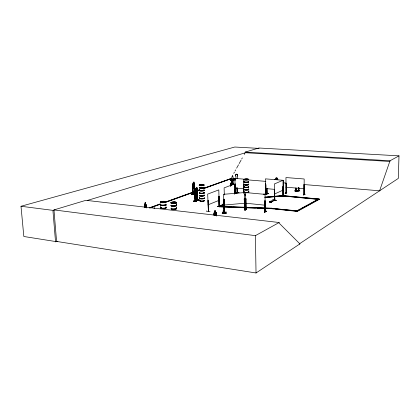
<?xml version="1.0" encoding="UTF-8"?>
<svg xmlns="http://www.w3.org/2000/svg" width="420" height="420" viewBox="0 0 420 420"><rect width="100%" height="100%" fill="white"/><g stroke="black" fill="none" stroke-linecap="round" stroke-linejoin="round"><path stroke-width="0.63" d="M196.917 189.462L196.917 188.927M222.233 213.276L222.227 212.998L226.396 212.898L226.401 213.166L222.233 213.171M318.617 199.259L318.623 198.944L296.588 210.977L296.588 211.318L298.851 210.079M219.182 206.845L219.114 196.25L219.182 206.845L271.604 208.709L297.334 211.391L319.321 199.322L319.321 199.012L282.97 195.631L265.13 197.284M199.08 200.24L195.253 200.172M197.201 194.633L197.159 194.98L197.117 194.135M379.591 190.79L390.017 160.792L399 155.846L398.318 178.4L299.407 243.826L299.911 243.894L256.032 272.979L56.579 241.432M226.401 213.108L222.233 213.208M226.433 212.042L222.29 212.221M237.316 178.432L237.374 176.017A1.108 1.055 -56.2 0 0 237.358 174.484A1.108 1.055 -56.2 0 0 235.825 174.578A1.108 1.055 -56.2 0 0 235.856 176.122L236.056 178.521M223.183 210.956L224.285 211.864L223.209 210.934L222.994 211.166L224.285 212.021L224.222 213.171L224.432 211.874M224.196 212.767L224.254 212.053M223.997 201.422L224.249 213.171L224.385 212.672M197.264 195.731L197.232 196.397L196.943 188.816M196.996 191.751L197.085 192.607L197.053 190.895M197.017 191.494L197.048 190.853L197.111 191.216M197.043 191.72L197.069 191.279L197.033 191.851M197.09 190.853L197.064 191.347M224.259 205.165L224.201 206.33L224.228 204.194M224.201 203.7L224.233 203.411M224.201 206.33L224.254 205.553M224.249 206.325L224.301 205.548M224.154 200.928L224.149 201.212M224.107 199.154L224.112 199.726M224.107 200.981L224.159 200.235L224.228 204.167M199.159 199.332L195.353 199.311L199.154 199.364M197.222 199.936C197.164 198.35 197.353 200.771 196.854 200.272M197.169 199.185L197.347 199.542L196.901 187.415L196.901 188.039M197.059 199.862L197.274 200.287L197.363 199.474M197.069 194.014C196.985 190.113 196.922 196.628 197.096 193.363M196.838 189.578L197.253 200.282M196.985 188.843L196.922 188.475L196.896 189.105L196.859 187.415M194.528 187.824L193.011 188.354L194.544 187.792L194.738 186.585M196.954 193.168L196.733 194.471L195.148 195.053L194.917 193.888M276.276 200.319L272.785 199.967M267.01 194.534L263.755 194.024M237.132 193.363L234.565 193.127M222.868 204.052L223.928 204.372M206.488 210.94L206.388 211.186L210.037 211.523M196.591 201.553L193.431 200.996L196.681 201.332M191.384 194.192L194.471 194.497M194.486 194.523L191.289 194.25L194.381 194.544M194.471 194.35L191.378 194.04M193.337 201.227L196.702 201.532L193.436 201.143M294.882 190.743L296.699 191.594L294.73 190.932M294.861 190.911L296.656 191.572M144.963 207.533L144.779 204.136L144.958 203.753L145.257 203.926M246.656 209.191L244.561 210.058L246.624 208.987M244.75 209.858L246.65 208.971M246.624 209.15L244.577 210.032M264.789 194.586L266.432 193.841L264.794 194.717M194.817 193.725L192.88 194.36L192.554 184.805L192.843 184.753L192.995 194.376L192.649 184.097L192.875 183.608L194.35 183.094L194.602 183.456M192.685 184.102L192.875 183.608M286.771 192.454L285.122 193.321M285.269 193.305L286.776 192.586L285.106 193.342M247.821 179.781C247.832 179.508 247.7 179.608 247.858 179.676M247.585 179.655L247.742 179.555M233.762 173.329L234.397 172.184M235.032 171.04L235.667 169.89M236.623 168.173L238.529 164.734M239.164 163.59L241.07 160.151M241.71 159.007L242.345 157.862M244.251 154.423L244.886 153.279M224.039 199.4L224.107 199.096L224.469 212.258M214.111 215.234L214.279 212.016L216.258 212.672M214.027 212.457L214.331 212.058M230.47 186.086L230.391 183.545L230.738 183.083L233.189 182.763L233.572 183.131L233.567 184.406M230.444 183.561L230.738 183.083M267.067 194.507L263.75 194.192M231.998 180.275L231.635 180.248M274.927 179.676L275.966 179.146L275.935 177.98L276.995 177.875L276.974 179.072L277.494 179.398M274.948 179.681L275.273 179.261M202.976 185.43L203.401 185.341L202.813 185.435M273.866 208.735L271.604 208.709L271.745 208.194L218.71 206.273L218.72 206.598L219.424 206.656L219.429 206.262M271.604 208.709L271.745 208.194M231.683 179.786C236.943 182.926 227.057 179.681 231.835 179.97M230.554 180.038L232.386 181.094M233.263 181.02L231.63 179.954M235.095 180.217L233.693 179.246L234.869 178.92M235.163 179.844L234.003 179.225L234.948 179.87M233.126 181.036L233.016 180.448L232.034 180.826M174.935 203.002L175.471 202.844M175.607 203.002L174.93 203.023L175.655 203.028M175.429 202.923L175.198 202.939M171.811 202.577L171.554 202.687L171.953 202.608M171.985 202.619L171.896 202.482M164.918 202.372L165.207 202.33M164.414 202.283L165.102 202.267L164.692 202.13M164.393 202.351L164.955 202.225M161.28 201.989L161.516 201.884M161.228 201.92L161.537 201.931M283.164 186.281L283.08 196.151L283.001 180.29L274.334 183.976L274.481 200.172L274.801 200.109L274.664 190.06L274.397 190.113L274.664 190.06M274.481 200.151L274.785 200.099L274.544 190.05M219.382 206.346L219.177 206.525L271.598 208.378L297.334 211.055L319.321 199.012M264.632 194.754L267.109 193.652L267.01 188.528M265.661 193.961L265.498 193.935M275.483 179.624L276.003 179.183L275.993 178.022M214.851 212.242L214.814 210.746L214.567 215.25M283.258 196.088L283.258 186.249L283.306 196.072M237.347 192.691L235.615 193.389L235.484 187.661M283.253 195.731L283.374 196.04M208.541 211.255L208.078 200.555L208.357 211.334L208.556 210.961M266.752 188.58L266.915 193.725L266.894 188.517M266.784 193.358L267.104 193.305L266.8 193.715M265.366 194.345L265.519 184.648L265.256 184.7M196.046 188.48L196.093 189.714L196.586 189.515L196.781 189.887L197.174 200.597L195.132 201.369L194.775 190.591L194.975 190.071L194.796 190.601L195.022 190.113L196.576 189.556M194.418 184.217L195.006 201.353L197.069 200.566L196.691 190.612M195.374 201.285L194.975 191.279L194.675 191.336L194.975 191.279M195.195 200.912L195.232 200.907M194.938 193.678L193.016 194.371L192.843 184.753M244.482 209.37C244.13 209.927 245.369 209.039 244.503 209.706M223.818 211.585C223.781 210.42 224.401 212.184 224.212 211.202M259.103 148.391L234.785 147.021L21 206.267L23.83 236.497L56.6 241.689L53.97 209.911L255.407 235.646L279.169 222.516L279.174 223.172L299.911 243.894L299.402 243.831M301.675 208.535L307.325 205.443M310.149 203.894L313.535 202.041M314.664 201.422L318.056 199.568M244.608 179.461L244.477 179.324M196.76 192.481L196.844 200.655L197.038 200.214M196.833 200.645L196.644 194.413M303.518 195.017L304.978 194.098M303.707 195.027L305.146 194.287M303.828 194.376L304.122 194.308M303.886 194.287L303.828 194.628L303.954 194.25M232.181 181.104L231.945 180.527L231.956 180.905L233.095 180.868L232.937 180.458M233.919 179.24L235.1 179.083M264.626 212.216L264.442 211.995L266.259 211.082L264.416 211.974C265.083 212.94 266.5 210.646 266.427 211.276M265.256 211.36L264.878 211.323L265.293 211.365M264.947 211.334L264.884 211.717M264.422 212.2L266.264 211.228M271.598 208.378L296.914 210.803L296.914 211.139L287.312 210.137M284.986 196.156L281.494 195.851L284.907 196.014M284.608 195.72C279.494 198.014 287.779 193.872 282.87 196.46M282.886 196.266L284.445 195.526L282.917 196.439M281.573 195.862L284.918 196.03M274.596 199.82L274.78 199.836M283.531 195.746L283.148 195.783M286.309 192.696C286.666 193.379 286.193 192.386 286.083 192.67M304.169 184.926L304.122 194.659L304.169 178.983L285.957 177.555L286.057 193.016L286.361 193.042L286.351 183.419L285.994 183.414L286.351 183.419M285.269 193.174L286.797 192.439M270.522 201.994L271.299 202.157L269.32 202.031L270.396 201.726L269.32 202.031M271.735 201.737L270.774 201.978L271.735 201.947M270.422 201.296L272.391 201.422L272.265 201.695L270.422 201.296L271.498 201.416L270.989 201.238L271.115 200.97L272.969 201.149L271.877 201.453L272.969 201.149M265.135 197.589L282.97 195.935L319.321 199.322M203.375 185.388L202.944 185.246M270.401 201.936L269.887 201.553L271.871 201.884M269.892 201.763L270.653 201.925M270.422 201.511L270.559 201.233M270.989 201.238L272.969 201.359M203.333 185.283L203.133 185.399M246.146 209.659L245.679 209.654L246.146 209.654L245.9 199.028L245.569 198.996L245.8 209.612M264.779 200.928L265.178 200.933L265.298 211.759L264.925 211.717L264.779 200.928L265.178 200.933M164.892 202.12L165.16 202.22M246.136 209.27L245.789 209.228M199.763 185.131L199.988 184.968M199.81 185.068L200.099 185.073L199.726 185.068M161.39 201.789L161.165 201.863M274.433 194.066L283.075 190.124M268.711 193.751L265.387 193.305M264.647 194.728L265.724 194.245M265.876 194.103L266.931 193.641M283.516 186.296L283.673 196.072L283.469 180.316L265.43 178.857L265.603 194.423M265.865 184.758L265.508 184.758L265.865 184.758L265.97 194.413M265.482 194.024L266.795 193.468M266.91 193.478L265.703 194.04M282.965 196.14L282.907 186.333L283.568 186.275M265.382 193.489L268.774 193.73M245.9 199.028L246.026 209.69M208.42 211.234L207.679 194.108L218.815 189.893L219.209 206.729M219.382 206.425L217.754 206.393M208.388 210.845L208.331 211.334M218.72 206.598L223.503 204.603M219.98 206.419L223.508 204.923M218.71 206.273L223.424 204.283M238.975 192.764L235.678 192.334L238.97 192.764M237.027 192.502L235.478 193.037L235.788 193.069M237.179 192.334L237.211 192.749M236.938 187.672L237.206 192.68L235.505 193.379L235.447 183.766M208.021 204.834L219.109 200.324M208.199 200.571L208.01 200.645M219.088 206.719L218.815 196.313L219.114 196.25M234.413 194.03L234.491 190.113M234.68 193.331L234.607 190.124L234.528 194.04M243.7 193.042L243.6 184.963L243.763 193.016M198.859 200.692L195.521 200.345L198.739 200.534M196.948 200.408L195.353 201.023M235.253 184.233L235.468 193.463M195.62 200.351L198.755 200.545M193.037 193.951L193.022 193.951M194.785 193.316L194.938 193.331M194.733 193.494L193.205 194.05M195.221 193.499L193.478 193.457M56.716 241.453L55.545 241.878L52.962 210.882M56.6 241.689L57.834 241.243M149.683 208.105L160.781 204.104M165.711 202.325L192.838 192.533M197.153 190.979L199.001 190.312M204.55 188.307L231.677 178.521M150.145 207.553L160.01 204.005M165.553 202.004L193.914 191.798M196.996 190.691L199.458 189.803M203.774 188.249L231.21 178.511L204.099 188.281M149.877 207.816L160.356 204.041M165.9 202.046L194.859 191.609M196.707 190.942L199.789 189.835M194.985 190.108L195.473 189.908L195.426 188.674M195.416 188.706L196.103 188.438L196.124 189.719L196.481 190.008L196.56 192.308L196.261 193.415L195.631 193.646L195.253 192.78L195.436 189.908M193.263 182.306L193.919 182.059L194.282 183.566L194.36 185.761L194.072 186.811L193.468 187.021L193.111 186.191L193.274 182.28L193.284 183.456M295.759 191.247L298.977 190.895M298.625 190.554L298.919 190.523M298.568 190.906L298.657 187.772M298.568 190.664L295.759 190.906L296.116 190.901M237.206 192.402L237.332 192.701L237.216 188.255M235.604 192.969L235.804 193.321L235.657 188.234M274.638 200.177L274.517 190.124M87.155 200.503L245.511 152.722M390.002 161.469L245.207 152.707L245.191 152.098L258.872 147.998L399 155.846M53.97 209.911L85.864 200.324L279.169 222.516M195.169 201.28L194.623 183.435M164.771 202.414L165.128 202.309M237.179 192.754L237.048 187.682M231.971 180.227L231.641 180.227M194.77 193.384L194.639 193.73L194.402 186.743M224.39 213.161L224.117 200.944M232.417 175.576L232.087 176.752A0.74 0.704 -55 0 0 231.966 177.907L232.181 180.7L231.945 180.527M213.985 215.261L214.053 213.308L214.342 215.313M213.927 213.334L214.284 213.381M216.552 213.229L216.227 212.636L216.626 215.791M216.321 214.037L216.379 215.975M214.82 212.189L214.279 212.016M215.696 212.447L216.269 212.63M215.612 211.019L216.184 215.775M296.168 191.242L296.131 188.071L296.063 191.216M283.101 195.793L283.369 195.683M154.702 208.194L153.993 207.942L154.723 208.226M265.655 194.392L265.561 184.737M224.133 211.171L223.734 211.208M223.781 211.596L224.185 211.559L224.012 206.656M244.613 199.059L244.256 199.091L244.561 209.748M244.834 209.722L244.482 192.565L223.319 194.323L223.876 211.633L223.787 211.244M230.375 186.16L230.328 184.244L230.68 184.228L230.711 185.504M144.827 207.548L144.69 204.986L145.058 206.966M144.958 205.044L144.69 204.986M145.95 205.716C146.438 205.538 145.614 206.966 146.055 207.648M146.265 206.215L144.9 205.401M231.457 182.994L231.41 181.802L232.481 181.671L233.037 184.322M232.449 181.718L231.441 181.839L231.494 183.026L230.974 183.488L231.026 185.692M144.958 203.753L146.024 204.414M144.779 204.136L144.984 207.155M145.231 203.984L145.142 202.582L145.63 202.876L145.656 204.236L146.197 204.944L146.359 207.979L146.029 204.372M145.142 202.582L145.199 206.803M145.598 202.844L145.714 204.194M298.715 190.585L298.867 190.523M298.631 190.685L296.111 190.964M295.785 188.081L295.874 191.279L298.945 190.895L298.94 187.735M246.094 209.265L245.984 209.69M277.006 179.03L278.03 179.314M275.252 179.256L277.667 178.994M276.003 179.566L276.974 179.456M283.616 195.741L283.621 196.098M286.109 192.99L286.445 193.016M203.201 185.393L203.264 185.351M244.451 179.434L244.624 179.429M244.283 209.249L245.548 210.116L244.303 209.044M244.472 209.716L244.902 209.328M245.532 210.11L244.277 209.029M223.535 200.902L223.892 200.87L224.012 205.391M223.608 205.091L244.697 203.238M244.136 198.917L246.078 198.749M264.894 197.132L282.408 195.631L318.339 199.096L318.339 199.411L282.413 195.935L264.899 197.442M244.351 199.07L245.648 198.959M244.141 199.227L246.089 199.059M244.356 199.379L245.653 199.269M235.253 179.193L233.814 178.999M235.253 179.303L234.192 179.267L234.423 179.54M231.835 179.897L230.769 180.049L232.087 180.149M232.087 180.075L230.869 180.043M232.37 180.28L231.016 180.154M232.376 180.359C229.614 180.91 233.405 179.34 232.806 180.889M232.097 180.637L232.895 180.647L232.969 177.828A0.74 0.704 -55 0 0 232.806 176.699L232.664 175.66M298.841 190.874L298.877 187.714M171.728 202.561L171.691 202.708M247.7 179.65L248.031 179.713M269.32 201.821L271.871 201.673M197.038 189.798L196.975 190.145M197.059 191.457L197.138 193.394M197.027 191.977L197.216 194.303L197.164 193.258M196.943 188.638L196.87 188.895M224.18 200.597L224.112 200.235M224.075 200.734L224.306 205.233M164.782 202.34L164.566 202.214M221.351 206.74L231.168 207.086M233.137 207.155L242.954 207.501M246.225 207.617L255.386 207.942M257.35 208.01L267.167 208.362M269.131 208.43L271.75 208.525M265.199 211.365L265.262 211.759M245.191 152.098L390.017 160.792M265.046 211.68L265.361 211.717M304.222 184.9L303.86 184.9L303.891 194.639M233.173 178.673L235.132 178.836M248.204 179.917L265.855 181.377M283.505 182.837L286.12 183.057M303.765 184.517L379.985 190.822M286.02 187.189L304.175 188.753M265.403 187.173L265.587 188.286M193.919 182.059L193.909 183.283M265.555 188.559L274.549 189.352M282.256 190.034L283.542 190.15M303.865 194.628L304.238 194.623M235.132 188.013L243.763 188.79M234.323 190.181L234.607 190.124M265.366 194.014L266.017 194.072M192.764 187.257L193.042 188.359M234.491 193.316L236.497 193.436M224.459 194.077L224.406 194.161M272.711 200.025L276.292 200.345L272.795 200.009M193.394 193.468L195.326 193.636L193.368 193.505M195.148 195.053L194.953 193.893M245.59 203.207L265.172 205.207M275.147 208.871L286.031 210.005M217.67 206.409L219.482 206.582M217.644 206.446L219.429 206.635M21 206.267L54.017 210.504M286.062 193.016L286.046 183.393M264.904 211.727L264.841 200.897M245.742 209.664L245.375 192.533L265.031 194.366L265.214 211.754M214.778 210.756L215.654 211.013M233.473 183.829L233.247 183.887M230.391 183.545L230.507 186.081M270.989 201.028L271.498 201.206M271.871 201.243L272.391 201.422M271.877 201.453L272.396 201.632M270.774 201.768L271.294 201.947M269.887 201.553L270.396 201.726M270.774 201.978L271.299 202.157M299.885 191.021L298.084 190.523M154.613 208.415L154.187 208.262L154.214 208.73M267.094 193.646L267.089 193.3M145.567 203.059L145.288 202.897L145.588 203.506M237.374 176.017L237.389 176.027A1.108 1.055 -56.2 0 0 237.337 174.473A1.108 1.055 -56.2 0 0 235.841 174.594A1.108 1.055 -56.2 0 0 235.877 176.132L235.877 176.132M233.814 179.109L235.195 180.138M233.158 182.8L233.536 183.152M196.549 189.509L196.817 189.887M145.703 204.225L146.087 207.333M196.943 188.69L196.975 188.969M224.144 200.487L224.17 200.776M146.092 205.695L146.181 207.722M160.645 206.346L160.703 207.632M165.974 204.918L166.036 206.204M224.191 203.858L224.228 204.766L224.233 203.259M176.358 202.629A2.735 0.604 -2.6 0 1 172.106 203.27A2.735 0.604 -2.6 0 1 172.436 202.209A2.735 0.604 -2.6 0 1 176.358 202.629L176.458 205.128M176.536 206.945L176.584 208.236M195.017 200.97L195.017 201.359M199.616 196.88L199.652 198.03M216.51 213.234L216.589 215.801M216.426 214.137L216.463 215.428M215.765 215.639L215.686 212.961L214.904 212.714L214.982 215.381M215.586 211.06L215.628 212.494M214.153 213.407L214.216 215.334M224.306 194.964L224.117 187.882L234.344 184.013L234.565 193.41M197.195 194.544L197.117 191.368L197.159 192.943M233.016 180.448L233.027 180.826M232.523 184.942L232.486 183.293L231.499 183.419L231.556 185.624M232.218 180.175L231.152 180.248M232.181 180.632L232.186 180.936M197.153 193.042L197.174 194.733M235.106 184.222L235.405 193.489M235.258 193.478L234.911 178.395L243.569 179.109L243.852 193.053M234.853 179.849L234.623 179.686M248.797 190.701L248.813 191.803M255.407 235.646L256.032 272.979M265.808 184.784L265.881 194.455M271.945 208.204L271.945 208.535M276.943 177.912L276.953 179.067M282.66 195.773L282.665 196.082M282.408 195.631L282.413 195.935M298.594 187.745L298.631 190.932M297.334 211.055L297.334 211.391M295.848 188.108L295.858 191.273M224.123 200.771L224.123 201.369M166.121 208.005A2.709 0.619 -2.8 0 1 162.493 208.703A2.709 0.619 -2.8 0 1 161.212 207.827M165.517 207.396A2.746 0.625 -2.8 0 1 165.349 208.252A2.746 0.625 -2.8 0 1 161.642 208.462A2.746 0.625 -2.8 0 1 161.175 207.643M165.758 204.435A2.751 0.614 -2.8 0 1 163.38 205.422A2.751 0.614 -2.8 0 1 160.692 204.719M165.853 207.186A2.709 0.614 -2.8 0 1 164.95 207.995A2.709 0.614 -2.8 0 1 161.474 208.089A2.709 0.614 -2.8 0 1 161.191 207.307M165.732 204.619A2.714 0.609 -2.8 0 1 163.742 205.569A2.714 0.609 -2.8 0 1 160.577 205.06M165.506 207.239A2.751 0.625 -2.8 0 1 165.344 208.094A2.751 0.625 -2.8 0 1 161.632 208.304A2.751 0.625 -2.8 0 1 161.165 207.485M165.753 204.278A2.751 0.614 -2.8 0 1 163.375 205.259A2.751 0.614 -2.8 0 1 160.687 204.556M165.711 204.099A2.714 0.604 -2.8 0 1 163.364 205.07A2.714 0.604 -2.8 0 1 160.713 204.377M176.61 208.761A2.725 0.63 -2.6 0 1 173.003 209.465A2.725 0.63 -2.6 0 1 171.654 208.577M176.342 208.451A2.725 0.63 -2.6 0 1 176.568 208.598M176.369 208.268A2.761 0.635 -2.6 0 1 175.508 209.097A2.761 0.635 -2.6 0 1 171.964 209.191A2.761 0.635 -2.6 0 1 171.617 208.394M176.237 205.165A2.761 0.625 -2.6 0 1 173.911 206.162A2.761 0.625 -2.6 0 1 171.155 205.448M176.321 207.931A2.725 0.625 -2.6 0 1 175.471 208.751A2.725 0.625 -2.6 0 1 171.974 208.845A2.725 0.625 -2.6 0 1 171.633 208.058M176.211 205.349A2.725 0.614 -2.6 0 1 173.917 206.335A2.725 0.614 -2.6 0 1 171.197 205.632M176.363 208.105A2.761 0.635 -2.6 0 1 175.497 208.94A2.761 0.635 -2.6 0 1 171.959 209.034A2.761 0.635 -2.6 0 1 171.612 208.231M176.232 205.002A2.761 0.625 -2.6 0 1 173.906 206A2.761 0.625 -2.6 0 1 171.145 205.291M176.19 204.829A2.725 0.614 -2.6 0 1 173.896 205.81A2.725 0.614 -2.6 0 1 171.176 205.112M203.9 190.265A2.399 0.493 -1.9 0 1 203.275 190.911A2.399 0.493 -1.9 0 1 200.188 190.99A2.399 0.493 -1.9 0 1 199.757 190.376M203.926 190.103A2.436 0.499 -1.9 0 1 203.291 190.754A2.436 0.499 -1.9 0 1 200.161 190.832A2.436 0.499 -1.9 0 1 199.721 190.213M203.984 192.575A2.405 0.504 -2 0 1 203.353 193.232A2.405 0.504 -2 0 1 200.267 193.31A2.405 0.504 -2 0 1 199.831 192.685M203.968 192.423A2.394 0.499 -2 0 1 203.343 193.069A2.394 0.499 -2 0 1 200.267 193.153A2.394 0.499 -2 0 1 199.836 192.528M203.978 192.481A2.405 0.504 -2 0 1 203.353 193.132A2.405 0.504 -2 0 1 200.261 193.216A2.405 0.504 -2 0 1 199.831 192.586M203.837 187.341A2.436 0.488 -1.9 0 1 201.931 188.123A2.436 0.488 -1.9 0 1 199.364 187.572M203.889 189.803A2.399 0.493 -1.9 0 1 203.259 190.444A2.399 0.493 -1.9 0 1 200.172 190.523A2.399 0.493 -1.9 0 1 199.742 189.913M203.81 187.504A2.405 0.483 -1.9 0 1 203.18 188.134A2.405 0.483 -1.9 0 1 200.093 188.218A2.405 0.483 -1.9 0 1 199.663 187.614M203.921 189.961A2.436 0.499 -1.9 0 1 203.285 190.612A2.436 0.499 -1.9 0 1 200.156 190.691A2.436 0.499 -1.9 0 1 199.715 190.071M203.831 187.199A2.436 0.488 -1.9 0 1 201.925 187.982A2.436 0.488 -1.9 0 1 199.358 187.43M204.015 187.152A2.405 0.483 -1.9 0 1 201.605 187.824A2.405 0.483 -1.9 0 1 199.385 187.273M204.388 198.23A2.394 0.52 -2 0 1 202.298 198.938A2.394 0.52 -2 0 1 199.668 198.487M204.414 198.067A2.425 0.525 -2 0 1 201.978 198.797A2.425 0.525 -2 0 1 199.731 198.193M204.246 200.408A2.399 0.53 -2 0 1 203.621 201.096A2.399 0.53 -2 0 1 200.54 201.175A2.399 0.53 -2 0 1 200.104 200.519M204.23 200.251A2.389 0.525 -2 0 1 203.611 200.939A2.389 0.525 -2 0 1 200.54 201.017A2.389 0.525 -2 0 1 200.109 200.361M203.984 192.827A2.394 0.499 -2 0 1 202.115 193.625A2.394 0.499 -2 0 1 199.589 193.064M204.241 200.314A2.399 0.53 -2 0 1 203.616 201.002A2.399 0.53 -2 0 1 200.534 201.08A2.399 0.53 -2 0 1 200.099 200.419M203.989 192.68A2.405 0.504 -2 0 1 203.359 193.337A2.405 0.504 -2 0 1 200.272 193.415A2.405 0.504 -2 0 1 199.836 192.791M204.32 195.316A2.431 0.52 -2 0 1 201.884 196.035A2.431 0.52 -2 0 1 199.637 195.442M204.372 197.768A2.394 0.52 -2 0 1 201.968 198.487A2.394 0.52 -2 0 1 199.752 197.888M204.356 195.61A2.394 0.509 -2 0 1 201.579 196.192A2.394 0.509 -2 0 1 199.673 195.599M204.409 197.925A2.425 0.525 -2 0 1 201.973 198.655A2.425 0.525 -2 0 1 199.726 198.051M204.314 195.174A2.431 0.514 -2 0 1 201.878 195.893A2.431 0.514 -2 0 1 199.631 195.3M204.057 194.901A2.399 0.509 -2 0 1 202.188 195.715A2.399 0.509 -2 0 1 199.658 195.143M248.33 184.443A2.31 0.457 -1.1 0 1 246.761 185.167A2.31 0.457 -1.1 0 1 244.125 184.663M248.351 184.285A2.341 0.467 -1.1 0 1 247.942 184.884A2.341 0.467 -1.1 0 1 244.934 184.963A2.341 0.467 -1.1 0 1 244.309 184.385M248.372 186.585A2.31 0.467 -1.1 0 1 246.803 187.325A2.31 0.467 -1.1 0 1 244.167 186.805M248.362 186.522A2.305 0.467 -1.1 0 1 246.797 187.257A2.305 0.467 -1.1 0 1 244.172 186.743M248.372 186.695A2.31 0.467 -1.1 0 1 246.803 187.435A2.31 0.467 -1.1 0 1 244.167 186.916M248.304 181.619A2.341 0.457 -1.1 0 1 247.889 182.207A2.341 0.457 -1.1 0 1 244.876 182.285A2.341 0.457 -1.1 0 1 244.256 181.718M248.32 183.997A2.31 0.457 -1.1 0 1 247.916 184.585A2.31 0.457 -1.1 0 1 244.944 184.663A2.31 0.457 -1.1 0 1 244.33 184.097M248.53 181.876A2.31 0.452 -1.1 0 1 246.104 182.506A2.31 0.452 -1.1 0 1 244.288 181.876M248.351 184.144A2.341 0.462 -1.1 0 1 247.942 184.748A2.341 0.462 -1.1 0 1 244.928 184.826A2.341 0.462 -1.1 0 1 244.303 184.249M248.556 181.582A2.341 0.457 -1.1 0 1 246.094 182.217A2.341 0.457 -1.1 0 1 244.251 181.582M248.525 181.429A2.31 0.446 -1.1 0 1 246.094 182.054A2.31 0.446 -1.1 0 1 244.277 181.429M248.472 192.019A2.305 0.483 -1.1 0 1 246.902 192.785A2.305 0.483 -1.1 0 1 244.277 192.245M248.493 191.861A2.336 0.488 -1.1 0 1 246.908 192.633A2.336 0.488 -1.1 0 1 244.246 192.087M245.49 194.99A2.294 0.488 -1.1 0 1 244.372 194.717M245.49 194.838A2.289 0.488 -1.1 0 1 244.372 194.565M248.372 186.916A2.305 0.467 -1.1 0 1 246.808 187.656A2.305 0.467 -1.1 0 1 244.183 187.136M245.48 194.901A2.305 0.493 -1.1 0 1 244.356 194.633M248.378 186.784A2.31 0.467 -1.1 0 1 246.803 187.525A2.31 0.467 -1.1 0 1 244.172 187.005M248.446 189.205A2.336 0.483 -1.1 0 1 246.855 189.966A2.336 0.483 -1.1 0 1 244.193 189.43M248.462 191.572A2.305 0.483 -1.1 0 1 246.897 192.334A2.305 0.483 -1.1 0 1 244.272 191.798M248.42 189.362A2.305 0.478 -1.1 0 1 246.855 190.118A2.305 0.478 -1.1 0 1 244.225 189.588M248.493 191.725A2.336 0.488 -1.1 0 1 246.902 192.497A2.336 0.488 -1.1 0 1 244.241 191.951M248.441 189.068A2.336 0.483 -1.1 0 1 246.855 189.829A2.336 0.483 -1.1 0 1 244.188 189.294M248.414 188.921A2.305 0.473 -1.1 0 1 246.845 189.667A2.305 0.473 -1.1 0 1 244.22 189.142M265.566 183.488L265.482 194.376L265.566 183.488M196.224 192.428L195.594 192.659L195.51 190.355L196.14 190.129L196.224 192.428M195.993 189.142L195.589 189.289L195.573 188.874L195.977 188.732L195.993 189.142M194.04 185.871L193.436 186.081L193.352 183.881L193.956 183.677L194.04 185.871M193.798 182.343L193.426 182.863L193.798 182.343M232.276 181.939L231.646 182.018L231.651 182.411L232.286 182.333L232.276 181.939M276.791 178.127L276.166 178.196L276.171 178.584L276.796 178.516L276.791 178.127M197.185 195.263L197.19 196.397L197.185 195.248M196.891 189.068L196.859 189.599L196.891 189.068M215.497 211.244L214.993 211.087L215.009 211.565L215.507 211.722L215.497 211.244M145.724 204.677L145.299 204.424L145.43 206.939L145.856 207.191L145.724 204.677M232.459 180.28L232.475 180.915L232.459 180.28M161.574 202.445A2.72 0.593 -2.8 0 0 165.837 201.81A2.72 0.593 -2.8 0 0 161.978 201.395A2.72 0.593 -2.8 0 0 161.574 202.445M161.595 202.697A2.709 0.593 -2.8 0 0 165.842 202.067A2.709 0.593 -2.8 0 0 161.994 201.653A2.709 0.593 -2.8 0 0 161.595 202.697M161.579 202.535A2.72 0.598 -2.8 0 0 165.842 201.899A2.72 0.598 -2.8 0 0 161.984 201.49A2.72 0.598 -2.8 0 0 161.579 202.535M172.106 203.154A2.73 0.604 -2.6 0 0 176.347 202.514A2.73 0.604 -2.6 0 0 172.436 202.099A2.73 0.604 -2.6 0 0 172.106 203.154M172.116 203.422A2.725 0.604 -2.6 0 0 176.353 202.781A2.725 0.604 -2.6 0 0 172.447 202.367A2.725 0.604 -2.6 0 0 172.116 203.422M172.1 203.165A2.735 0.604 -2.6 0 0 176.353 202.524A2.735 0.604 -2.6 0 0 172.431 202.109A2.735 0.604 -2.6 0 0 172.1 203.165M200.34 185.467A2.41 0.473 -1.9 0 0 204.01 184.958A2.41 0.473 -1.9 0 0 200.456 184.643A2.41 0.473 -1.9 0 0 200.34 185.467A2.394 0.473 -1.9 0 0 203.994 184.952A2.394 0.473 -1.9 0 0 200.466 184.637A2.394 0.473 -1.9 0 0 200.345 185.462M200.351 185.698A2.399 0.473 -1.9 0 0 204.01 185.189A2.399 0.473 -1.9 0 0 200.471 184.874A2.399 0.473 -1.9 0 0 200.351 185.698A2.389 0.473 -1.9 0 0 203.999 185.189A2.389 0.473 -1.9 0 0 200.477 184.874A2.389 0.473 -1.9 0 0 200.356 185.692M200.34 185.551A2.41 0.473 -1.9 0 0 204.01 185.041A2.41 0.473 -1.9 0 0 200.461 184.721A2.41 0.473 -1.9 0 0 200.34 185.551M244.697 179.718A2.315 0.441 -1.1 0 0 248.53 179.419A2.315 0.441 -1.1 0 0 245.584 178.957A2.315 0.441 -1.1 0 0 244.697 179.718M244.708 179.939A2.31 0.441 -1.1 0 0 248.525 179.645A2.31 0.441 -1.1 0 0 245.59 179.177A2.31 0.441 -1.1 0 0 244.708 179.939M244.703 179.807A2.315 0.441 -1.1 0 0 248.535 179.508A2.315 0.441 -1.1 0 0 245.584 179.046A2.315 0.441 -1.1 0 0 244.703 179.807"/></g></svg>
